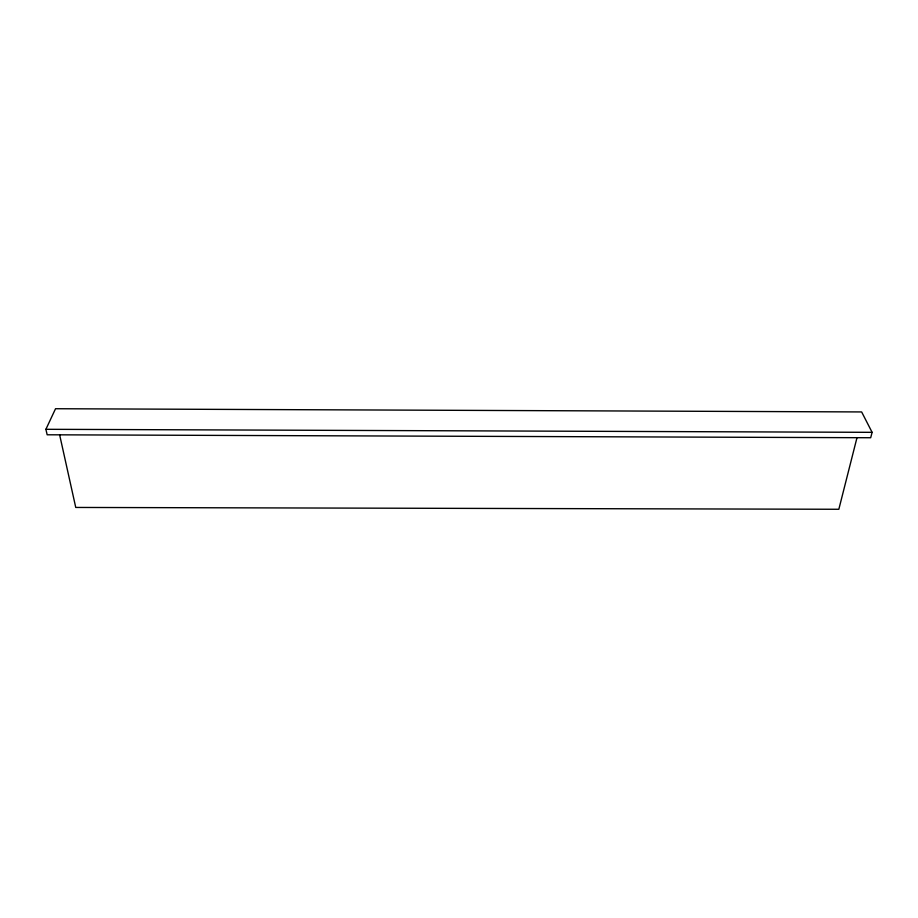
<?xml version="1.0" encoding="UTF-8"?>
<svg xmlns="http://www.w3.org/2000/svg" width="918" height="918" viewBox="0 0 918 918"><rect width="100%" height="100%" fill="white"/><g stroke="black" fill="none" stroke-linecap="round" stroke-linejoin="round"><path stroke-width="1.38" d="M856.999 437.634L838.834 509.272L75.746 507.447L59.624 434.776M872.1 432.332L870.689 437.737L47.162 434.788L45.9 429.303L55.539 408.728L861.646 411.941L872.1 432.332L45.9 429.303"/></g></svg>
